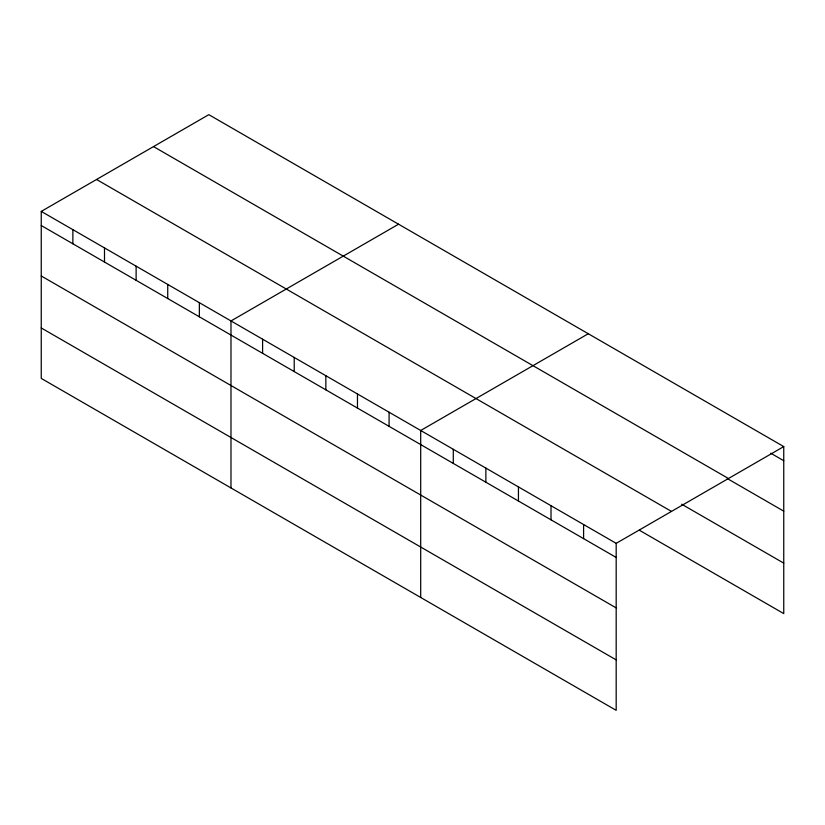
<?xml version="1.0" encoding="UTF-8"?>
<svg xmlns="http://www.w3.org/2000/svg" width="825" height="825" viewBox="0 0 825 825"><rect width="100%" height="100%" fill="white"/><g stroke="black" fill="none" stroke-linecap="round" stroke-linejoin="round"><path stroke-width="1.24" d="M41.25 211.406L616.182 543.345L616.182 710.335L41.25 378.407L41.25 211.406L208.818 114.665L783.75 446.593L783.75 613.594L639.313 530.197M398.547 224.204L230.979 320.946L230.979 487.946M588.277 333.733L420.698 430.485L420.698 597.475M616.182 543.345L783.75 446.593M770.715 453.183L783.75 460.711M153.522 146.592L728.454 478.521M727.279 478.552L783.75 511.16M681.667 504.199L783.75 563.135M96.546 179.479L671.478 511.418M41.25 225.524L616.182 557.452M41.25 275.973L616.182 607.901M41.25 327.958L616.182 659.887M583.595 524.535L583.595 538.643M551.018 505.725L551.018 519.832M518.44 486.915L518.44 501.022M485.863 468.105L485.863 482.213M453.286 449.295L453.286 463.403M389.08 412.232L389.08 426.339M357.462 393.968L357.462 408.086M325.844 375.715L325.844 389.833M294.216 357.462L294.216 371.57M262.597 339.199L262.597 353.317M199.351 302.692L199.351 316.8M167.733 284.439L167.733 298.547M136.115 266.176L136.115 280.294M104.497 247.923L104.497 262.03M72.868 229.67L72.868 243.777"/></g></svg>
